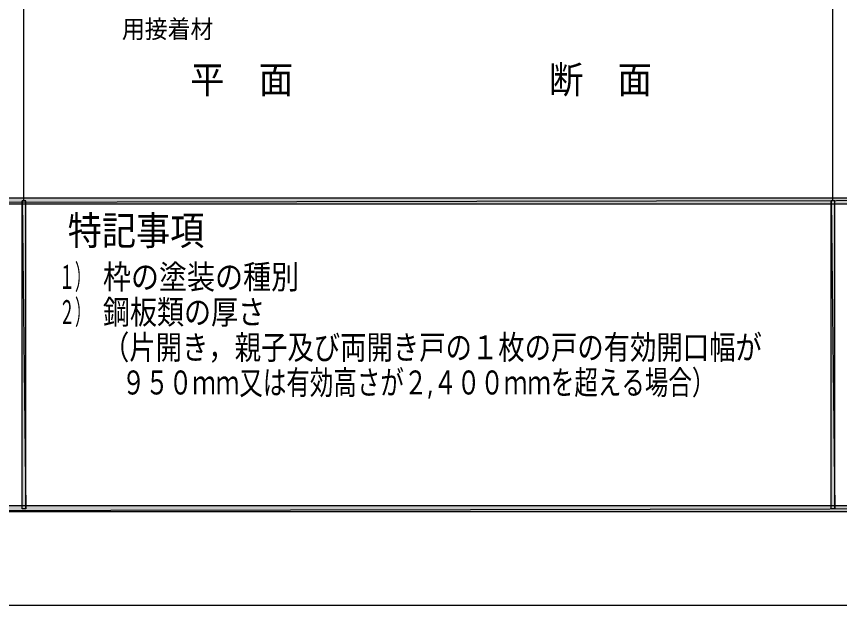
# Model space of a CAD drawing. Header units: millimetres. Extents: x 0 to 420, y 0 to 297.
# Drawn here: x 117.3 to 210.9, y 0 to 66.9 of the extents above; entities that cross this region are included whole.
import ezdxf
from ezdxf.enums import TextEntityAlignment as Align

# ---------------------------------------------------------------- set-up
doc = ezdxf.new("R2010")
doc.units = ezdxf.units.MM
doc.styles.add('kst32b', font='NotoSansJP-Variable.ttf')

msp = doc.modelspace()

# ---------------------------------------------------------------- hatches: boundary and pattern name
h = msp.add_hatch(color=7)
h.paths.add_polyline_path([(393.827, 11.345), (394.525, 10.647), (393.827, 45.635), (393.827, 11.345)])
h.paths.add_polyline_path([(394.525, 10.647), (393.827, 45.635), (394.525, 46.334), (394.525, 10.647)])
h.paths.add_polyline_path([(393.827, 45.635), (394.525, 46.334), (26.522, 45.635), (393.827, 45.635)])
h.paths.add_polyline_path([(394.525, 46.334), (26.522, 45.635), (25.823, 46.334), (394.525, 46.334)])
h.paths.add_polyline_path([(26.522, 45.635), (25.823, 46.334), (26.522, 11.345), (26.522, 45.635)])
h.paths.add_polyline_path([(25.823, 46.334), (26.522, 11.345), (25.823, 10.647), (25.823, 46.334)])
h.paths.add_polyline_path([(26.522, 11.345), (25.823, 10.647), (393.827, 11.345), (26.522, 11.345)])
h.paths.add_polyline_path([(25.823, 10.647), (393.827, 11.345), (394.525, 10.647), (25.823, 10.647)])
h = msp.add_hatch(color=7)
h.paths.add_polyline_path([(118.385, 45.995), (117.983, 45.995), (118.385, 10.986), (118.385, 45.995)])
h.paths.add_polyline_path([(117.983, 45.995), (118.385, 10.986), (117.983, 10.986), (117.983, 45.995)])
h = msp.add_hatch(color=7)
h.paths.add_polyline_path([(210.376, 45.995), (209.973, 45.995), (210.376, 10.986), (210.376, 45.995)])
h.paths.add_polyline_path([(209.973, 45.995), (210.376, 10.986), (209.973, 10.986), (209.973, 45.995)])

# ---------------------------------------------------------------- linework, layer by layer
at = {"lineweight": 13}
msp.add_lwpolyline([(0.191, 0), (0.191, 296.968), (420.158, 296.968), (420.158, 0)], close=True, dxfattribs=at)
for points in [[(210.164, 45.995), (210.164, 285.983)], [(118.174, 45.995), (118.174, 165.989)]]:
    msp.add_lwpolyline(points, dxfattribs=at)
at = {"lineweight": 0}
for points in [[(394.525, 46.334), (26.522, 45.635), (25.823, 46.334)], [(393.827, 45.635), (394.525, 46.334), (26.522, 45.635)], [(118.385, 45.995), (117.983, 45.995), (118.385, 10.986)], [(117.983, 45.995), (118.385, 10.986), (117.983, 10.986)], [(210.376, 45.995), (209.973, 45.995), (210.376, 10.986)], [(209.973, 45.995), (210.376, 10.986), (209.973, 10.986)], [(26.522, 11.345), (25.823, 10.647), (393.827, 11.345)], [(25.823, 10.647), (393.827, 11.345), (394.525, 10.647)]]:
    msp.add_lwpolyline(points, close=True, dxfattribs=at)

# ---------------------------------------------------------------- texts
at = {"style": 'kst32b'}
for s, height, p, p2 in [('用接着材', 2.0791, (129.328, 64.474), (139.724, 64.474)), ('平\u3000面', 3.1187, (137.096, 58.208), (148.792, 58.208)), ('断\u3000面', 3.1187, (177.885, 58.208), (189.58, 58.208)), ('特記事項', 3.2734, (123.169, 40.979), (138.691, 40.979)), ('１）', 2.7278, (122.174, 35.983), (125.799, 35.983)), ('枠の塗装の種別', 2.7278, (127.169, 35.983), (149.476, 35.983)), ('２）', 2.7278, (122.174, 31.983), (125.799, 31.983)), ('鋼板類の厚さ', 2.7278, (127.169, 31.983), (145.611, 31.983)), ('（片開き，親子及び両開き戸の１枚の戸の有効開口幅が', 2.72782, (127.169, 27.982), (202.085, 27.982)), ('９５０ｍｍ又は有効高さが２,４００ｍｍを超える場合）', 2.72782, (129.317, 23.982), (196.805, 23.982))]:
    msp.add_text(s, height=height, dxfattribs=at).set_placement(p, p2, align=Align.FIT)

doc.saveas('drawing.dxf')
